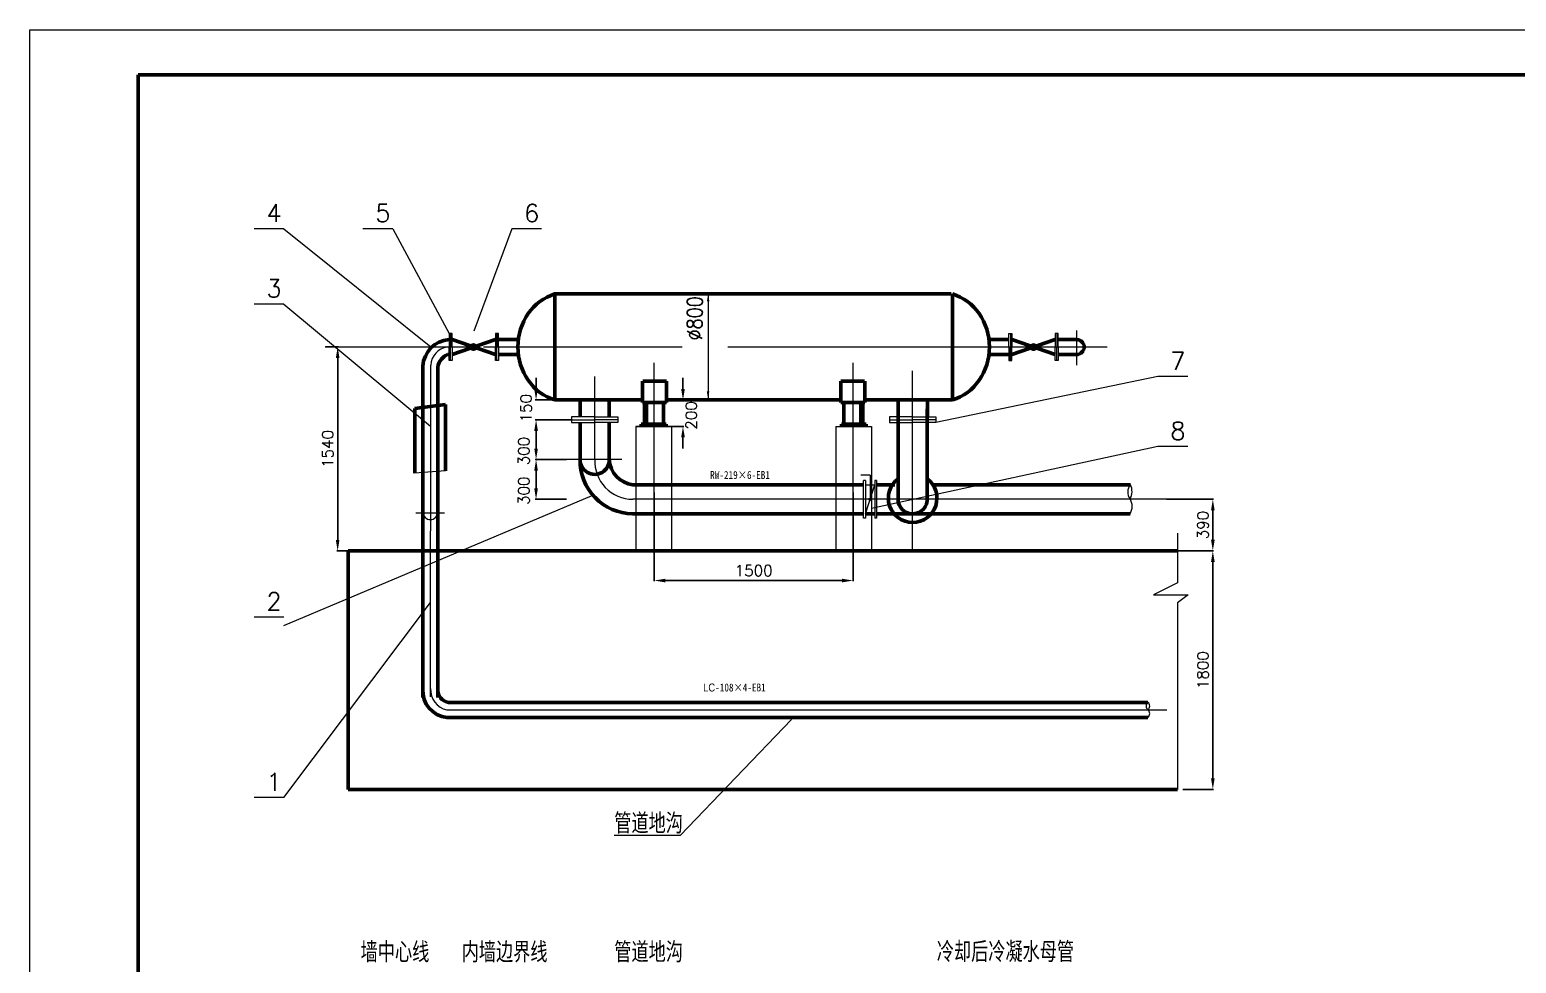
# Model space of a CAD drawing. Extents: x -13299 to -11289, y 2095 to 3220.
# Drawn here: x -13299 to -12962.5, y 2989.4 to 3200.8 of the extents above; entities that cross this region are included whole.
import ezdxf

# ---------------------------------------------------------------- set-up
doc = ezdxf.new("R2010")
doc.units = 0
doc.header["$LTSCALE"] = 10
doc.header["$MEASUREMENT"] = 0
doc.layers.get('Defpoints').update_dxf_attribs({"linetype": 'CONTINUOUS'})
for name, color, linetype, lineweight in [('1', 2, 'CONTINUOUS', 13), ('管道', 7, 'CONTINUOUS', 53), ('设备', 1, 'CONTINUOUS', 53)]:
    doc.layers.add(name, color=color, linetype=linetype, lineweight=lineweight)
doc.styles.add('HZTXT', font='txt', dxfattribs={"bigfont": 'HZTXT'})
doc.styles.get("Standard").update_dxf_attribs({"font": 'romant.shx', "width": 0.85, "bigfont": 'hztxt1.shx'})
doc.dimstyles.new('副本STANDARD', dxfattribs={"dimtxt": 2.5, "dimasz": 2.5, "dimexe": 0.18, "dimexo": 0.0625, "dimgap": 1, "dimtad": 1, "dimdec": 4, "dimzin": 0, "dimdsep": 46, "dimtxsty": 'HZTXT', "dimcen": 0.09, "dimclrt": 2, "dimadec": 0, "dimazin": 0, "dimtfac": 1, "dimtdec": 4, "dimtofl": 0, "dimtmove": 2, "dimatfit": 3, "dimfxl": 0, "dimtolj": 1, "dimtzin": 0, "dimarcsym": 0})

# ---------------------------------------------------------------- blocks, each defined once
blk = doc.blocks.new('*D108')
at = {"layer": '1', "color": 0, "lineweight": -2}
for p, q in [((-13036.99, 3082.81), (-13031, 3082.81)), ((-13031.18, 3031.29), (-13031.18, 3080.31)), ((-13037.99, 3028.79), (-13031, 3028.79))]:
    blk.add_line(p, q, dxfattribs=at)
at = {"layer": '1', "color": 0}
for points in [[(-13031.59, 3080.31), (-13030.76, 3080.31), (-13031.18, 3082.81)], [(-13031.59, 3031.29), (-13030.76, 3031.29), (-13031.18, 3028.79)]]:
    blk.add_solid(points, dxfattribs=at)
at = {"layer": 'Defpoints', "color": 0}
for p in [(-13037.05, 3082.81), (-13031.18, 3082.81), (-13038.05, 3028.79)]:
    blk.add_point(p, dxfattribs=at)
at = {"layer": '1', "color": 2, "insert": (-13033.43, 3055.8), "char_height": 2.5, "attachment_point": 5, "rotation": 90, "style": 'HZTXT'}
blk.add_mtext('\\A1;1800', dxfattribs=at)
blk = doc.blocks.new('*D109')
at = {"layer": '1', "color": 0, "lineweight": -2}
for p, q in [((-13184.47, 3112.49), (-13184.58, 3112.49)), ((-13184.4, 3105.99), (-13184.4, 3109.99)), ((-13177.52, 3103.49), (-13184.58, 3103.49))]:
    blk.add_line(p, q, dxfattribs=at)
at = {"layer": '1', "color": 0}
for points in [[(-13184.82, 3109.99), (-13183.99, 3109.99), (-13184.4, 3112.49)], [(-13184.82, 3105.99), (-13183.99, 3105.99), (-13184.4, 3103.49)]]:
    blk.add_solid(points, dxfattribs=at)
at = {"layer": 'Defpoints', "color": 0}
for p in [(-13184.4, 3112.49), (-13184.4, 3112.49), (-13177.46, 3103.49)]:
    blk.add_point(p, dxfattribs=at)
at = {"layer": '1', "color": 2, "insert": (-13187.17, 3105.41), "char_height": 2.5, "attachment_point": 5, "rotation": 90, "style": 'HZTXT'}
blk.add_mtext('\\A1;300', dxfattribs=at)
blk = doc.blocks.new('*D242')
at = {"layer": '1', "color": 0, "lineweight": -2}
for p, q in [((-13157.63, 3096.05), (-13157.63, 3075.91)), ((-13112.64, 3096.05), (-13112.64, 3075.91)), ((-13155.13, 3076.09), (-13115.14, 3076.09))]:
    blk.add_line(p, q, dxfattribs=at)
at = {"layer": '1', "color": 0}
for points in [[(-13155.13, 3076.5), (-13155.13, 3075.67), (-13157.63, 3076.09)], [(-13115.14, 3076.5), (-13115.14, 3075.67), (-13112.64, 3076.09)]]:
    blk.add_solid(points, dxfattribs=at)
at = {"layer": 'Defpoints', "color": 0}
for p in [(-13157.63, 3096.11), (-13112.64, 3096.11), (-13112.64, 3076.09)]:
    blk.add_point(p, dxfattribs=at)
at = {"layer": '1', "color": 2, "insert": (-13135.13, 3078.34), "char_height": 2.5, "attachment_point": 5, "style": 'HZTXT'}
blk.add_mtext('\\A1;1500', dxfattribs=at)
blk = doc.blocks.new('*D244')
at = {"layer": '1', "color": 0, "lineweight": -2}
for p, q in [((-13184.4, 3119.49), (-13184.4, 3121.99)), ((-13180.19, 3116.99), (-13184.58, 3116.99)), ((-13176.45, 3112.49), (-13184.58, 3112.49)), ((-13184.4, 3109.99), (-13184.4, 3107.49))]:
    blk.add_line(p, q, dxfattribs=at)
at = {"layer": '1', "color": 0}
for points in [[(-13184.82, 3119.49), (-13183.99, 3119.49), (-13184.4, 3116.99)], [(-13184.82, 3109.99), (-13183.99, 3109.99), (-13184.4, 3112.49)]]:
    blk.add_solid(points, dxfattribs=at)
at = {"layer": 'Defpoints', "color": 0}
for p in [(-13184.4, 3116.99), (-13180.13, 3116.99), (-13176.39, 3112.49)]:
    blk.add_point(p, dxfattribs=at)
at = {"layer": '1', "color": 2, "insert": (-13186.67, 3115.12), "char_height": 2.5, "attachment_point": 5, "rotation": 90, "style": 'HZTXT'}
blk.add_mtext('\\A1;150', dxfattribs=at)
blk = doc.blocks.new('*D286')
at = {"layer": '1', "color": 0, "lineweight": -2}
for p, q in [((-13232.07, 3128.99), (-13229.14, 3128.99)), ((-13229.32, 3126.49), (-13229.32, 3085.29)), ((-13224.51, 3082.79), (-13229.5, 3082.79))]:
    blk.add_line(p, q, dxfattribs=at)
at = {"layer": '1', "color": 0}
for points in [[(-13229.74, 3126.49), (-13228.91, 3126.49), (-13229.32, 3128.99)], [(-13229.74, 3085.29), (-13228.91, 3085.29), (-13229.32, 3082.79)]]:
    blk.add_solid(points, dxfattribs=at)
at = {"layer": 'Defpoints', "color": 0}
for p in [(-13232.13, 3128.99), (-13229.32, 3082.79), (-13224.45, 3082.79)]:
    blk.add_point(p, dxfattribs=at)
at = {"layer": '1', "color": 2, "insert": (-13231.57, 3105.89), "char_height": 2.5, "attachment_point": 5, "rotation": 90, "style": 'HZTXT'}
blk.add_mtext('\\A1;1540', dxfattribs=at)
blk = doc.blocks.new('*D287')
at = {"layer": '1', "color": 0, "lineweight": -2}
for p, q in [((-13184.47, 3103.49), (-13184.58, 3103.49)), ((-13184.4, 3096.99), (-13184.4, 3100.99)), ((-13177.52, 3094.49), (-13184.58, 3094.49))]:
    blk.add_line(p, q, dxfattribs=at)
at = {"layer": '1', "color": 0}
for points in [[(-13184.82, 3100.99), (-13183.99, 3100.99), (-13184.4, 3103.49)], [(-13184.82, 3096.99), (-13183.99, 3096.99), (-13184.4, 3094.49)]]:
    blk.add_solid(points, dxfattribs=at)
at = {"layer": 'Defpoints', "color": 0}
for p in [(-13184.4, 3103.49), (-13184.4, 3103.49), (-13177.46, 3094.49)]:
    blk.add_point(p, dxfattribs=at)
at = {"layer": '1', "color": 2, "insert": (-13187.17, 3096.41), "char_height": 2.5, "attachment_point": 5, "rotation": 90, "style": 'HZTXT'}
blk.add_mtext('\\A1;300', dxfattribs=at)
blk = doc.blocks.new('*D288')
at = {"layer": '1', "color": 0, "lineweight": -2}
for p, q in [((-13041.7, 3094.49), (-13031, 3094.49)), ((-13031.18, 3091.99), (-13031.18, 3085.31)), ((-13039.1, 3082.81), (-13031, 3082.81))]:
    blk.add_line(p, q, dxfattribs=at)
at = {"layer": '1', "color": 0}
for points in [[(-13031.59, 3091.99), (-13030.76, 3091.99), (-13031.18, 3094.49)], [(-13031.59, 3085.31), (-13030.76, 3085.31), (-13031.18, 3082.81)]]:
    blk.add_solid(points, dxfattribs=at)
at = {"layer": 'Defpoints', "color": 0}
for p in [(-13041.76, 3094.49), (-13039.16, 3082.81), (-13031.18, 3082.81)]:
    blk.add_point(p, dxfattribs=at)
at = {"layer": '1', "color": 2, "insert": (-13033.43, 3088.65), "char_height": 2.5, "attachment_point": 5, "rotation": 90, "style": 'HZTXT'}
blk.add_mtext('\\A1;390', dxfattribs=at)
blk = doc.blocks.new('*D295')
at = {"layer": '1', "color": 0, "lineweight": -2}
for p, q in [((-13151.14, 3119.49), (-13151.14, 3121.99)), ((-13152.7, 3116.99), (-13150.96, 3116.99)), ((-13153.67, 3110.99), (-13150.96, 3110.99)), ((-13151.14, 3108.49), (-13151.14, 3105.99))]:
    blk.add_line(p, q, dxfattribs=at)
at = {"layer": '1', "color": 0}
for points in [[(-13151.55, 3119.49), (-13150.72, 3119.49), (-13151.14, 3116.99)], [(-13151.55, 3108.49), (-13150.72, 3108.49), (-13151.14, 3110.99)]]:
    blk.add_solid(points, dxfattribs=at)
at = {"layer": 'Defpoints', "color": 0}
for p in [(-13152.76, 3116.99), (-13153.73, 3110.99), (-13151.14, 3110.99)]:
    blk.add_point(p, dxfattribs=at)
at = {"layer": '1', "color": 2, "insert": (-13149.28, 3113.48), "char_height": 2.5, "attachment_point": 5, "rotation": 90, "style": 'HZTXT'}
blk.add_mtext('\\A1;200', dxfattribs=at)

msp = doc.modelspace()

# ---------------------------------------------------------------- hatches: boundary and pattern name
at = {"layer": '1'}
h = msp.add_hatch(color=256, dxfattribs=at)
edge = h.paths.add_edge_path()
edge.add_arc((-13198.5725, 3128.96386), 0.89801, 0, 360)
h = msp.add_hatch(color=256, dxfattribs=at)
edge = h.paths.add_edge_path()
edge.add_arc((-13071.77661, 3128.95324), 0.89801, 0, 360)
h = msp.add_hatch(color=256, dxfattribs=at)
h.paths.add_polyline_path([(-13108.78607, 3094.47008), (-13108.74449, 3094.54377), (-13108.74449, 3094.86389, 0.026300421), (-13108.78607, 3094.86608, 0.414213562), (-13109.18207, 3094.47008)])
h.paths.add_polyline_path([(-13108.39007, 3094.47008, 0.27061742), (-13108.59149, 3094.81498), (-13108.78607, 3094.47008)])
h.paths.add_polyline_path([(-13108.59149, 3094.81498, 0.102473955), (-13108.74449, 3094.86389), (-13108.74449, 3094.54377)])
h.paths.add_polyline_path([(-13108.78607, 3094.47008), (-13109.18207, 3094.47008, 0.27061742), (-13108.98064, 3094.12518)])
h.paths.add_polyline_path([(-13108.39007, 3094.47008), (-13108.78607, 3094.47008), (-13108.98064, 3094.12518, 0.129122375), (-13108.78607, 3094.07408, 0.414213562)])

# ---------------------------------------------------------------- linework, layer by layer
for p, q in [((-13299.0399, 3200.83484), (-12705.0399, 3200.83484)), ((-13299.0399, 2780.83484), (-13299.0399, 3200.83484)), ((-13241.50494, 3155.75619), (-13248.26009, 3155.75619)), ((-13241.50494, 3155.75619), (-13208.26019, 3128.9808)), ((-13216.84575, 3155.75619), (-13223.60091, 3155.75619)), ((-13216.84575, 3155.75619), (-13204.10124, 3132.04287)), ((-13189.89651, 3155.75619), (-13198.51666, 3132.57714)), ((-13183.14135, 3155.75619), (-13189.89651, 3155.75619)), ((-13145.4489, 3140.98942), (-13145.46104, 3116.99342)), ((-13241.50494, 3138.68896), (-13248.26009, 3138.68896)), ((-13241.50494, 3138.68896), (-13208.26686, 3111.06587)), ((-13145.44782, 3137.47365), (-13145.4489, 3136.10291)), ((-13203.43033, 3132.04287), (-13204.10124, 3132.04287)), ((-13204.10124, 3132.04287), (-13204.10124, 3128.9808)), ((-13203.77235, 3132.04287), (-13203.77235, 3129.03858)), ((-13203.43033, 3128.9808), (-13203.43033, 3132.04287)), ((-13193.60299, 3132.04287), (-13193.60299, 3128.9808)), ((-13192.93208, 3132.04287), (-13193.60299, 3132.04287)), ((-13193.2741, 3132.04287), (-13193.2741, 3129.03858)), ((-13192.93208, 3128.9808), (-13192.93208, 3132.04287)), ((-13077.33605, 3128.9808), (-13077.33605, 3132.04287)), ((-13077.33605, 3132.04287), (-13076.66514, 3132.04287)), ((-13076.99402, 3132.04287), (-13076.99402, 3129.03858)), ((-13076.66514, 3132.04287), (-13076.66514, 3128.9808)), ((-13066.16689, 3132.04287), (-13066.8378, 3132.04287)), ((-13066.8378, 3132.04287), (-13066.8378, 3128.9808)), ((-13066.50892, 3132.04287), (-13066.50892, 3129.03858)), ((-13066.16689, 3128.9808), (-13066.16689, 3132.04287)), ((-13061.99652, 3124.85528), (-13061.99652, 3132.70541)), ((-13232.13208, 3128.99142), (-13198.3724, 3128.99142)), ((-13204.10124, 3125.91874), (-13204.10124, 3128.9808)), ((-13203.77235, 3125.91874), (-13203.77235, 3128.92303)), ((-13203.43033, 3128.9808), (-13203.43033, 3125.91874)), ((-13196.32566, 3128.99142), (-13151.34575, 3128.99142)), ((-13193.60299, 3125.91874), (-13193.60299, 3128.9808)), ((-13193.2741, 3125.91874), (-13193.2741, 3128.92303)), ((-13192.93208, 3128.9808), (-13192.93208, 3125.91874)), ((-13140.95952, 3128.99142), (-13055.1017, 3128.99142)), ((-13077.33605, 3128.9808), (-13077.33605, 3125.91874)), ((-13076.99402, 3125.91874), (-13076.99402, 3128.92303)), ((-13076.66514, 3125.91874), (-13076.66514, 3128.9808)), ((-13066.8378, 3125.91874), (-13066.8378, 3128.9808)), ((-13066.50892, 3125.91874), (-13066.50892, 3128.92303)), ((-13066.16689, 3128.9808), (-13066.16689, 3125.91874)), ((-13208.26743, 3049.74019), (-13208.26301, 3124.84794)), ((-13203.43033, 3125.91874), (-13204.10124, 3125.91874)), ((-13193.2741, 3125.91874), (-13193.60299, 3125.91874)), ((-13192.93208, 3125.91874), (-13193.60299, 3125.91874)), ((-13157.63031, 3096.10828), (-13157.63031, 3125.36766)), ((-13112.63781, 3096.10828), (-13112.63781, 3125.36766)), ((-13099.14006, 3083.25766), (-13099.14006, 3123.5684)), ((-13077.33605, 3125.91874), (-13076.66514, 3125.91874)), ((-13066.16689, 3125.91874), (-13066.8378, 3125.91874)), ((-13066.50892, 3125.91874), (-13066.8378, 3125.91874)), ((-13171.12806, 3103.49205), (-13171.12806, 3122.28215)), ((-13043.60889, 3122.27354), (-13093.87858, 3111.85467)), ((-13036.85374, 3122.27354), (-13043.60889, 3122.27354)), ((-13167.82806, 3116.99342), (-13167.82806, 3113.18257)), ((-13171.12806, 3113.18257), (-13176.38954, 3113.18257)), ((-13176.38954, 3113.18257), (-13176.38954, 3111.89419)), ((-13176.38954, 3112.49342), (-13171.12806, 3112.49342)), ((-13176.38954, 3111.89419), (-13171.12806, 3111.89419)), ((-13171.12806, 3113.18257), (-13165.86658, 3113.18257)), ((-13165.86658, 3112.49342), (-13171.12806, 3112.49342)), ((-13165.86658, 3111.89419), (-13171.12806, 3111.89419)), ((-13165.86658, 3113.18257), (-13165.86658, 3111.89419)), ((-13161.81068, 3110.99342), (-13161.82686, 3082.79871)), ((-13161.82686, 3110.99342), (-13153.73187, 3110.99342)), ((-13153.73187, 3110.99342), (-13161.81068, 3110.99342)), ((-13153.73187, 3110.99342), (-13153.73187, 3082.79966)), ((-13116.55394, 3110.99845), (-13108.45895, 3110.99845)), ((-13116.55394, 3110.99845), (-13116.55394, 3082.80398)), ((-13109.65142, 3110.99342), (-13115.28436, 3110.99342)), ((-13108.45895, 3110.99845), (-13108.45895, 3082.80492)), ((-13099.14006, 3113.14304), (-13104.40154, 3113.14304)), ((-13104.40154, 3113.14304), (-13104.40154, 3111.85467)), ((-13104.40154, 3112.4539), (-13099.14006, 3112.4539)), ((-13104.40154, 3111.85467), (-13099.14006, 3111.85467)), ((-13099.14006, 3113.14304), (-13093.87858, 3113.14304)), ((-13093.87858, 3112.4539), (-13099.14006, 3112.4539)), ((-13093.87858, 3111.85467), (-13099.14006, 3111.85467)), ((-13093.87858, 3113.14304), (-13093.87858, 3111.85467)), ((-13164.96276, 3103.49342), (-13177.45668, 3103.49342)), ((-13043.60889, 3106.44044), (-13108.45895, 3092.36638)), ((-13036.85374, 3106.44044), (-13043.60889, 3106.44044)), ((-13204.92723, 3100.92431), (-13211.84273, 3100.3715)), ((-13108.78607, 3099.93052), (-13110.86798, 3099.93052)), ((-13108.78607, 3099.93052), (-13108.78607, 3094.47008)), ((-13109.82995, 3098.73027), (-13110.24539, 3098.73027)), ((-13110.24539, 3090.18913), (-13110.24539, 3098.73027)), ((-13109.83518, 3098.73027), (-13109.83518, 3090.18558)), ((-13109.83518, 3097.79579), (-13107.72221, 3097.79579)), ((-13109.83518, 3091.19342), (-13107.72221, 3097.79579)), ((-13107.30921, 3098.74893), (-13107.72221, 3098.75247)), ((-13107.72221, 3098.75247), (-13107.72221, 3090.20779)), ((-13107.30921, 3098.74893), (-13107.30921, 3090.20779)), ((-13241.50494, 3065.8986), (-13171.73632, 3095.3784)), ((-13041.76106, 3094.49342), (-13162.52718, 3094.49342)), ((-13205.11186, 3091.3515), (-13211.62445, 3091.3515)), ((-13109.83518, 3090.18558), (-13110.24539, 3090.18558)), ((-13107.30921, 3090.20779), (-13107.71698, 3090.20779)), ((-13039.16331, 3086.80362), (-13039.16331, 3075.55758)), ((-13039.16331, 3075.55758), (-13044.64844, 3072.87794)), ((-13044.64844, 3072.87794), (-13036.72548, 3072.87794)), ((-13036.72548, 3072.87794), (-13039.16331, 3071.05092)), ((-13241.50494, 3026.92031), (-13208.26729, 3071.13494)), ((-13039.16331, 3071.05092), (-13039.16331, 3028.79114)), ((-13241.50494, 3067.79278), (-13248.26009, 3067.79278)), ((-13204.59957, 3046.79114), (-13041.56627, 3046.79114)), ((-13204.59957, 3046.79114), (-13181.48478, 3046.79114)), ((-13151.76073, 3018.35296), (-13126.58252, 3044.63768)), ((-13241.50494, 3026.92031), (-13248.26009, 3026.92031)), ((-13151.76073, 3018.35296), (-13166.75358, 3018.35296))]:
    msp.add_line(p, q, dxfattribs=at)
for centre, radius, start, end in [((-13203.92831, 3124.67932), 4.33797, 97.4368142, 177.772292), ((-13208.2716, 3128.9828), 1.68813, 286.4156871, 287.4280576), ((-13162.44443, 3103.18091), 8.6892, 177.9478998, 269.4543847), ((-13047.88189, 3096.12054), 2.5646, 139.2152127, 217.1072349), ((-13052.86876, 3096.28064), 3.40116, 329.8683586, 26.454089), ((-13052.63523, 3092.88529), 3.19634, 327.9104149, 32.0864372), ((-13208.33157, 3091.58978), 1.69956, 180.3846547, 359.6153453), ((-13203.65416, 3051.31759), 4.62413, 176.071892, 258.2027098), ((-13045.21885, 3047.67073), 1.04533, 128.0254921, 231.9745079), ((-13046.61292, 3045.97207), 1.15269, 310.4671383, 49.400559), ((-13046.50673, 3047.67073), 1.04533, 308.0254921, 51.9745079)]:
    msp.add_arc(centre, radius, start, end, dxfattribs=at)
for points in [[(-13145.73363, 3139.29477), (-13145.16202, 3139.29433), (-13145.44648, 3141.00941)], [(-13145.74772, 3118.93822), (-13145.1761, 3118.93777), (-13145.46326, 3117.22314)]]:
    msp.add_solid(points, dxfattribs=at)
at = {"layer": '管道'}
for p, q in [((-13203.43033, 3130.68033), (-13193.60299, 3127.28128)), ((-13193.60299, 3130.68033), (-13203.43033, 3127.28128)), ((-13188.37164, 3130.68033), (-13192.93208, 3130.68033)), ((-13081.89648, 3130.68033), (-13077.33605, 3130.68033)), ((-13066.8378, 3130.68033), (-13076.66514, 3127.28128)), ((-13076.66514, 3130.68033), (-13066.8378, 3127.28128)), ((-13066.16689, 3130.67446), (-13061.99652, 3130.67446)), ((-13204.10124, 3127.28128), (-13204.48979, 3127.28128)), ((-13188.37164, 3127.28128), (-13192.93208, 3127.28128)), ((-13081.89648, 3127.28128), (-13077.33605, 3127.28128)), ((-13066.16689, 3127.27541), (-13061.99652, 3127.27541)), ((-13210.03109, 3124.65921), (-13210.03109, 3049.58207)), ((-13206.63269, 3124.65921), (-13206.63269, 3049.58207)), ((-13174.42806, 3116.99342), (-13174.42806, 3113.18257)), ((-13167.82806, 3113.18257), (-13167.82806, 3116.99342)), ((-13102.44006, 3113.14304), (-13102.44006, 3116.99342)), ((-13095.7907, 3113.14304), (-13095.7907, 3116.99342)), ((-13211.84273, 3115.02112), (-13204.92723, 3115.98437)), ((-13211.84273, 3115.02112), (-13211.84273, 3100.3715)), ((-13204.92723, 3115.98437), (-13204.92723, 3100.92431)), ((-13102.44006, 3094.48661), (-13102.44006, 3114.982)), ((-13095.84217, 3114.982), (-13095.84217, 3094.65332)), ((-13174.42806, 3111.89419), (-13174.42806, 3103.49342)), ((-13167.82806, 3111.89908), (-13167.82806, 3103.49342)), ((-13162.49899, 3097.79579), (-13110.24539, 3097.79579)), ((-13107.30921, 3097.79579), (-13103.16306, 3097.79579)), ((-13049.82373, 3097.79579), (-13094.56084, 3097.79579)), ((-13110.24539, 3091.19342), (-13162.55335, 3091.19342)), ((-13107.72221, 3091.19342), (-13109.83518, 3091.19342)), ((-13099.0284, 3091.19342), (-13107.30921, 3091.19342)), ((-13049.87831, 3091.18724), (-13099.0284, 3091.19342)), ((-13226.97474, 3082.79114), (-13039.16331, 3082.81298)), ((-13226.97474, 3082.79114), (-13226.97474, 3028.79114)), ((-13204.24579, 3048.49418), (-13045.86279, 3048.49418)), ((-13204.59957, 3045.09513), (-13045.86481, 3045.09513)), ((-13226.97474, 3028.79114), (-13039.16331, 3028.79114))]:
    msp.add_line(p, q, dxfattribs=at)
for centre, radius, start, end in [((-13203.61217, 3124.26812), 6.43083, 94.361615, 176.5134392), ((-13062.00793, 3128.97494), 1.69956, 270.3846547, 89.6153453), ((-13202.55545, 3123.51375), 4.23509, 117.1769593, 164.3077729), ((-13162.36407, 3103.25819), 12.06625, 178.8894677, 269.1012039), ((-13171.12806, 3103.43919), 3.30045, 179.058525, 0.941475), ((-13161.74461, 3103.84262), 6.0937, 183.3242466, 262.8887444), ((-13099.14112, 3094.74171), 5.50512, 126.8162157, 53.1837843), ((-13099.13918, 3094.49348), 3.30088, 180.0010505, 2.775532), ((-13204.01336, 3051.09629), 6.02972, 176.3871708, 264.4209148), ((-13203.78468, 3051.30956), 2.85289, 176.6504673, 260.6984998)]:
    msp.add_arc(centre, radius, start, end, dxfattribs=at)
at = {"layer": '设备'}
for p, q in [((-13274.49105, 2791.16302), (-13274.49105, 3190.65409)), ((-12712.84797, 3190.65409), (-13274.49105, 3190.65409)), ((-13180.37817, 3140.98942), (-13090.39317, 3140.98942)), ((-13180.12656, 3140.98942), (-13180.12656, 3116.99342)), ((-13090.14156, 3140.98942), (-13090.14156, 3116.99342)), ((-13160.29692, 3121.2111), (-13160.29692, 3116.39062)), ((-13160.22898, 3121.2111), (-13154.86123, 3121.2111)), ((-13154.86123, 3121.2111), (-13154.86123, 3116.39062)), ((-13110.03915, 3121.2111), (-13115.4069, 3121.2111)), ((-13115.4069, 3121.2111), (-13115.4069, 3116.39062)), ((-13109.97121, 3121.2111), (-13109.97121, 3116.39062)), ((-13180.12656, 3116.99342), (-13160.29692, 3116.99342)), ((-13154.86123, 3116.99342), (-13115.4069, 3116.99342)), ((-13109.97121, 3116.99342), (-13090.14156, 3116.99342)), ((-13160.29692, 3116.39062), (-13154.86123, 3116.39062)), ((-13159.85377, 3116.39233), (-13159.85377, 3111.47836)), ((-13159.403, 3116.39323), (-13159.403, 3111.47836)), ((-13155.53956, 3116.39062), (-13155.53956, 3111.47836)), ((-13109.97121, 3116.39062), (-13115.4069, 3116.39062)), ((-13114.72856, 3116.39062), (-13114.72856, 3111.48339)), ((-13110.86512, 3116.39323), (-13110.86512, 3111.48339)), ((-13110.41436, 3116.39233), (-13110.41436, 3111.48339)), ((-13160.6167, 3111.47836), (-13160.6167, 3110.98839)), ((-13160.6167, 3111.47836), (-13154.98377, 3111.47836)), ((-13154.98377, 3110.98839), (-13154.98377, 3111.47836)), ((-13109.65142, 3111.48339), (-13115.28436, 3111.48339)), ((-13115.28436, 3110.99342), (-13115.28436, 3111.48339)), ((-13109.65142, 3111.48339), (-13109.65142, 3110.99342))]:
    msp.add_line(p, q, dxfattribs=at)
msp.add_ellipse((-13177.11434, 3128.99142), major_axis=(0, 12.43998), ratio=0.916549476, start_param=0.26736133, end_param=2.874231323, dxfattribs=at)
at = {"layer": '设备', "extrusion": (0, 0, -1)}
msp.add_ellipse((-13093.15379, 3128.99142), major_axis=(0, 12.43998), ratio=0.916549476, start_param=0.26736133, end_param=2.874231323, dxfattribs=at)

# ---------------------------------------------------------------- texts
at = {"layer": '1', "style": 'HZTXT'}
for s, p in [('4', (-13245.45184, 3157.30592)), ('5', (-13220.79265, 3157.30592)), ('6', (-13187.08825, 3157.30592)), ('3', (-13245.45184, 3140.23868)), ('7', (-13040.80064, 3123.82326)), ('8', (-13040.80064, 3107.99017)), ('2', (-13245.45184, 3069.3425)), ('1', (-13245.45184, 3028.47004))]:
    msp.add_text(s, height=4, dxfattribs=at).set_placement(p)
at = {"layer": '1', "insert": (-13148.47947, 3135.47019), "char_height": 3.428, "attachment_point": 5, "rotation": 89.6959406}
msp.add_mtext('∅800', dxfattribs=at)
at = {"layer": '1', "char_height": 1.8, "attachment_point": 1}
for s, insert in [('{\\fFangSong_GB2312|b0|i0|c134|p49;RW-219×6-EB1}', (-13144.98307, 3100.88853)), ('{\\fArial|b0|i0|c0|p32;LC\\fFangSong_GB2312|b0|i0|c134|p49;-108×4-EB1}', (-13146.58535, 3052.76183))]:
    msp.add_mtext(s, dxfattribs=dict(at, insert=insert))
at = {"layer": '1', "char_height": 4.572952, "attachment_point": 1}
for s, insert, width in [('管道地沟', (-13166.6998, 3023.36442), 23.5468939), ('墙中心线', (-13224.11941, 2994.18243), 23.5468939), ('内墙边界线', (-13201.24531, 2994.18243), 27.4899123), ('管道地沟', (-13166.6998, 2994.18243), 23.5468939), ('冷却后冷凝水母管', (-13093.68021, 2994.24415), 34.3902016)]:
    msp.add_mtext(s, dxfattribs=dict(at, insert=insert, width=width))

# ---------------------------------------------------------------- dimensions: what is measured, and where the dimension line sits
at = {"layer": '1'}
for base, p1, p2, text, picture, middle in [((-13229.32351, 3082.79142), (-13232.13208, 3128.99142), (-13224.45028, 3082.79142), '1540', '*D286', (-13231.57351, 3105.89142)), ((-13031.17569, 3082.81298), (-13041.76106, 3094.49342), (-13039.16331, 3082.81298), '390', '*D288', (-13033.42569, 3088.6532)), ((-13031.17569, 3082.81298), (-13038.04867, 3028.79114), (-13037.05338, 3082.81298), '1800', '*D108', (-13033.42569, 3055.80206))]:
    dim = msp.add_linear_dim(base=base, p1=p1, p2=p2, angle=90, text=text, dimstyle='副本STANDARD', dxfattribs=at)
    dim.commit()
    dim.dimension.update_dxf_attribs({"geometry": picture, "text_midpoint": middle})
for base, p1, p2, text, picture, middle in [((-13184.40254, 3116.99342), (-13176.38954, 3112.49342), (-13180.12656, 3116.99342), '150', '*D244', (-13186.66885, 3115.12147)), ((-13151.13731, 3110.99342), (-13152.76068, 3116.99342), (-13153.73187, 3110.99342), '200', '*D295', (-13149.27629, 3113.4764)), ((-13184.40254, 3112.49342), (-13177.45668, 3103.49342), (-13184.40254, 3112.49342), '300', '*D109', (-13187.17388, 3105.40747)), ((-13184.40254, 3103.49342), (-13177.45668, 3094.49342), (-13184.40254, 3103.49342), '300', '*D287', (-13187.17388, 3096.40747))]:
    dim = msp.add_linear_dim(base=base, p1=p1, p2=p2, angle=90, text=text, dimstyle='副本STANDARD', dxfattribs=at)
    dim.commit()
    dim.dimension.update_dxf_attribs({"geometry": picture, "text_midpoint": middle, "dimtype": 160})
dim = msp.add_linear_dim(base=(-13112.63781, 3076.08768), p1=(-13157.63031, 3096.10828), p2=(-13112.63781, 3096.10828), text='1500', dimstyle='副本STANDARD', dxfattribs=at)
dim.commit()
dim.dimension.update_dxf_attribs({"geometry": '*D242', "text_midpoint": (-13135.13406, 3078.33768)})

doc.saveas('drawing.dxf')
